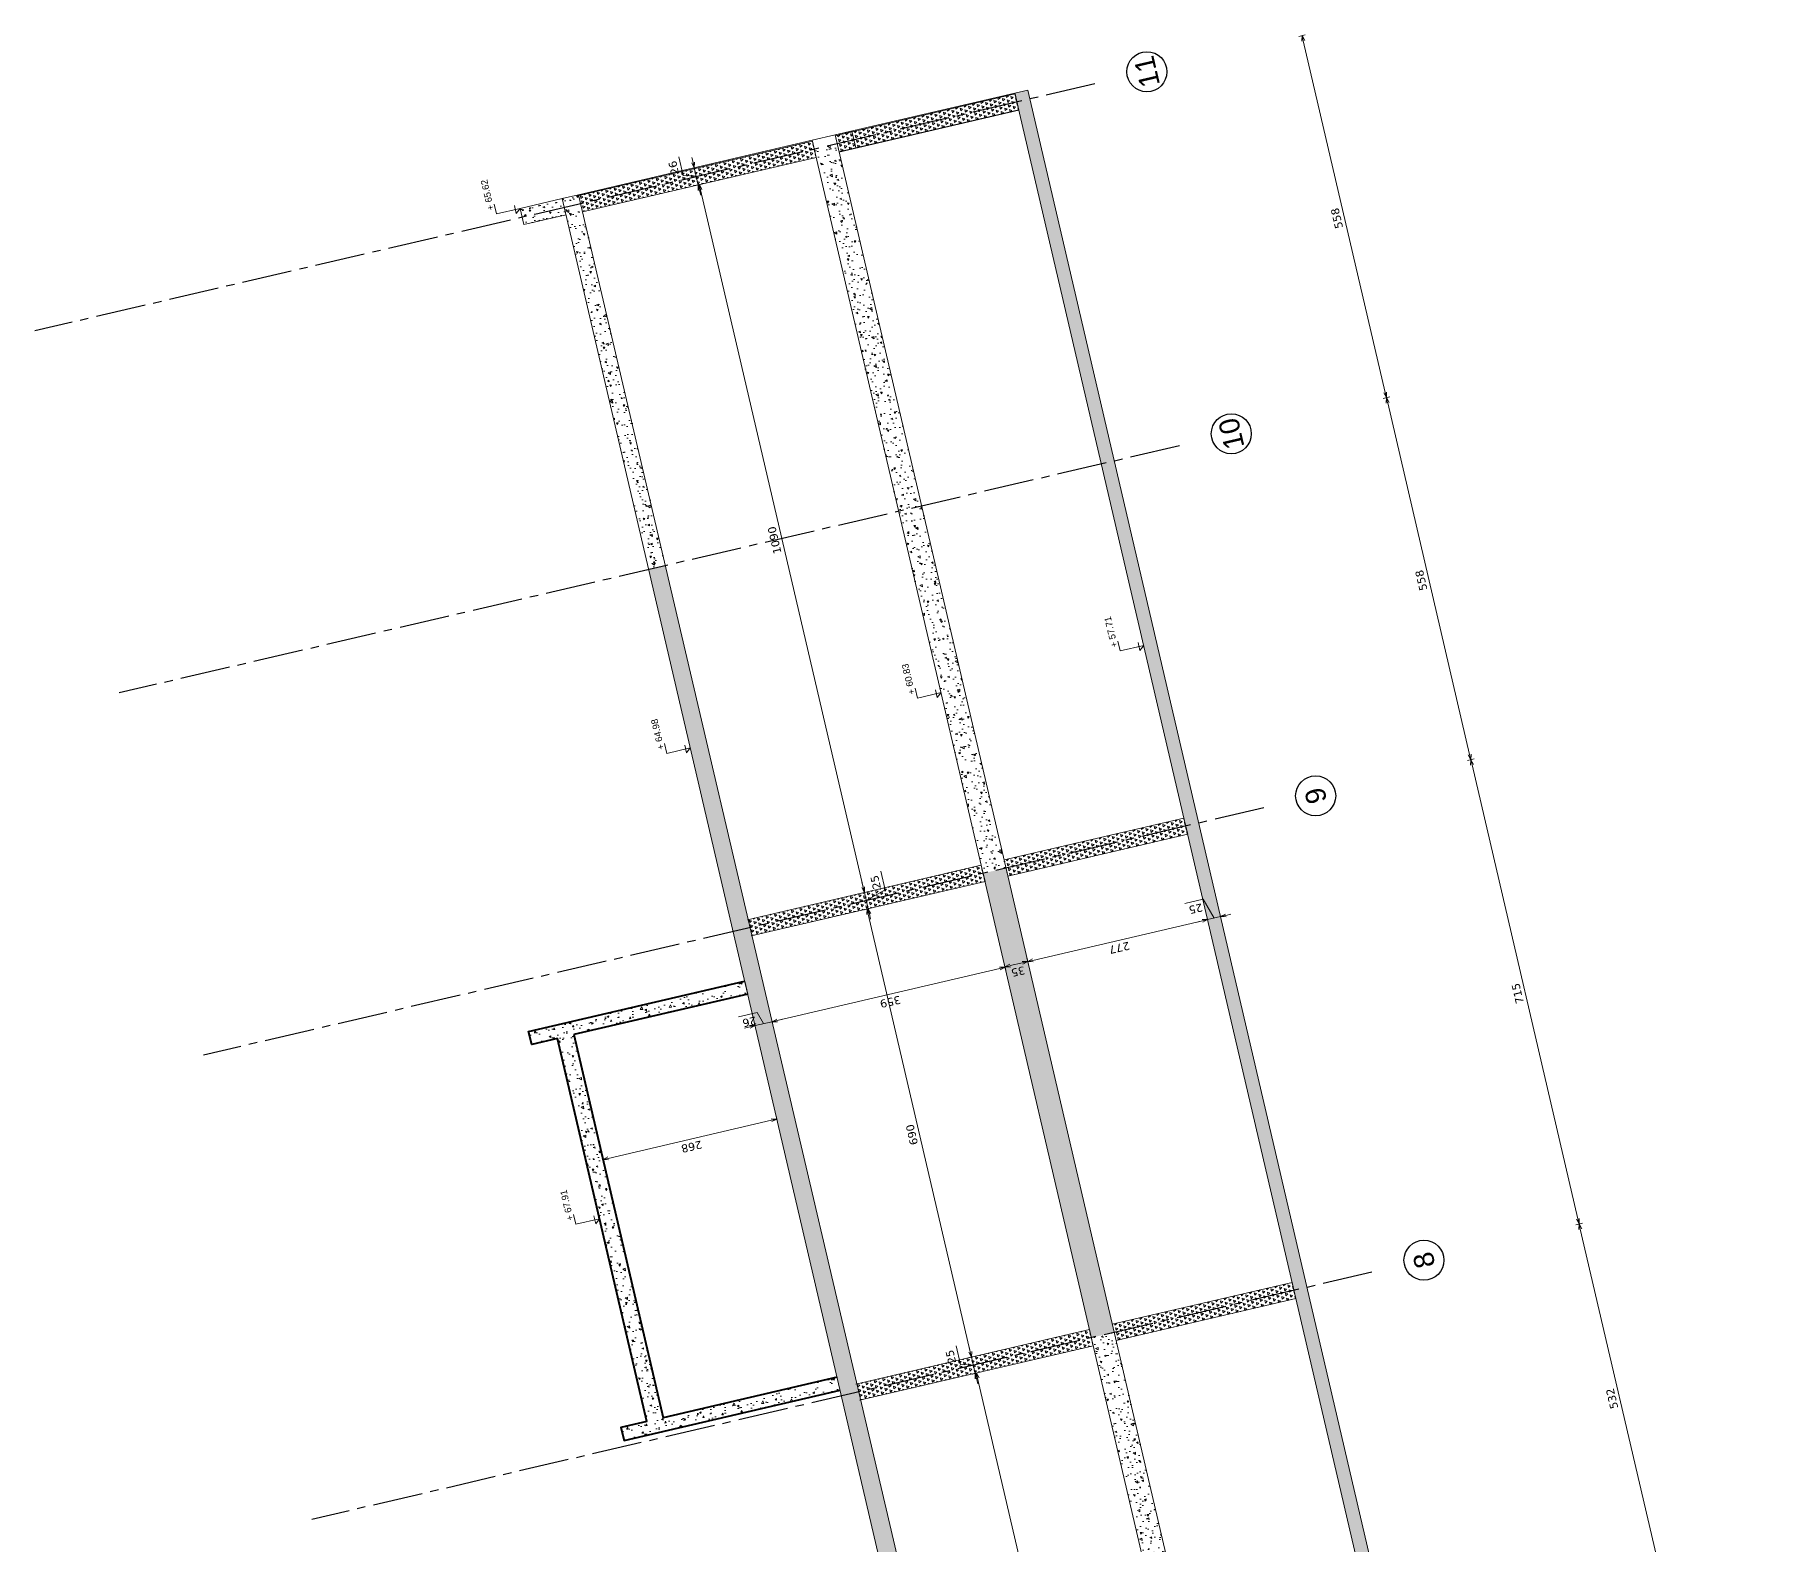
# Model space of a CAD drawing. Header units: metres. Extents: x -49 to 867749, y -579737 to 170817.
# Drawn here: x 596151.42 to 596177.52, y 139822.7 to 139845.34 of the extents above; entities that cross this region are included whole.
import ezdxf
from ezdxf.enums import TextEntityAlignment as Align

# ---------------------------------------------------------------- set-up
doc = ezdxf.new("R2010")
doc.units = ezdxf.units.M
doc.header["$MEASUREMENT"] = 0
doc.header["$PDMODE"] = 3
doc.header["$PDSIZE"] = 0.1
doc.linetypes.add('AXES2', pattern=[1.125, 0.75, -0.125, 0.125, -0.125])
doc.layers.add('00-AXE-0.00', color=14, linetype='AXES2')
for name, color, linetype, lineweight in [('01-BETON-0.40', 4, 'Continuous', 40), ('ACSP - Bois', 47, 'Continuous', 18), ('ACSP - Béton', 252, 'Continuous', 18), ('ACSP - Cotes', 7, 'Continuous', 18), ('ACSP - Longrines', 7, 'Continuous', 18)]:
    doc.layers.add(name, color=color, linetype=linetype, lineweight=lineweight)
doc.styles.add('ARIAL', font='arial.ttf')
doc.styles.add('COT', font='verdana.ttf')
doc.styles.get("Standard").update_dxf_attribs({"font": 'arial.ttf'})
doc.dimstyles.new('COT50', dxfattribs={"dimtxt": 0.12, "dimasz": 0.08, "dimexe": 0.05, "dimexo": 0, "dimgap": 0.05, "dimtad": 1, "dimdec": 0, "dimlfac": 100, "dimzin": 0, "dimdsep": 46, "dimtxsty": 'COT', "dimblk": 'OPEN30', "dimcen": 0.04, "dimdle": 0.05, "dimclrd": 256, "dimclre": 256, "dimclrt": 6, "dimadec": 0, "dimazin": 0, "dimtm": 1e-09, "dimtfac": 1, "dimtdec": 0, "dimtmove": 1, "dimatfit": 0, "dimldrblk": 'OPEN30', "dimfxl": 0.05, "dimfxlon": 1, "dimtolj": 1, "dimtzin": 0, "dimlwd": -1, "dimlwe": -1, "dimarcsym": 0})
pattern_1 = [(153.12127, (596256.2117, 139612.8539), (-0.0406854, 0.28511173), [0.03, -0.33]), (98.12127, (596256.2117, 139612.8539), (-0.28042215, -0.12235443), [0.024, -0.264]), (203.57267, (596256.20832, 139612.87766), (-0.32110742, 0.16275755), [0.02549608, -0.28045684]), (149.30547, (596256.1338, 139612.83574), (-0.03243194, 0.4307809), [0.045, -0.495]), (199.75687, (596256.1311, 139612.87164), (-0.4643463, 0.2756492), [0.0382441, -0.4206852]), (94.30547, (596256.1338, 139612.83574), (-0.46434655, 0.27564884), [0.036, -0.396]), (124.12127, (596256.1442, 139612.87924), (0.10264065, 0.26908901), [0.03, -0.33]), (69.12127, (596256.1442, 139612.87924), (-0.30458135, 0.02893776), [0.024, -0.264]), (174.57267, (596256.15275, 139612.90166), (-0.20194046, 0.29802693), [0.02549608, -0.28045684]), (140.62127, (596256.21171, 139612.8539), (-0.13078521, -0.025491522), [0, -0.2608, 0, -0.268, 0, -0.265]), (110.62127, (596256.21171, 139612.8539), (-0.177533794, 0.06666589), [0, -0.1528, 0, -0.2548, 0, -0.101]), (70.62127, (596256.23196, 139612.76703), (-0.039687424, 0.210002207), [0, -0.1, 0, -0.312, 0, -0.414]), (60.62127, (596256.24104, 139612.72808), (-0.09195287, 0.21809403), [0, -0.13, 0, -0.2072, 0, -0.294])]

# ---------------------------------------------------------------- blocks, each defined once
blk = doc.blocks.new('_Open30')
at = {"color": 0, "linetype": 'ByBlock', "lineweight": -2}
for p, q in [((-1, 0.27), (0, 0)), ((0, 0), (-1, -0.27)), ((0, 0), (-1, 0))]:
    blk.add_line(p, q, dxfattribs=at)
blk = doc.blocks.new('*D897')
at = {"layer": 'ACSP - Cotes', "transparency": 16777216}
for p, q in [((596174.527, 139827.492), (596174.625, 139827.515)), ((596175.766, 139822.397), (596174.594, 139827.426)), ((596175.736, 139822.308), (596175.833, 139822.331))]:
    blk.add_line(p, q, dxfattribs=at)
at = {"layer": 'Defpoints', "color": 0, "transparency": 16777216}
for p in [(596174.576, 139827.504), (596169.984, 139826.433), (596171.187, 139821.247)]:
    blk.add_point(p, dxfattribs=at)
at = {"layer": 'ACSP - Cotes', "transparency": 16777216, "xscale": 0.08, "yscale": 0.08, "zscale": 0.08}
for p, rotation in [((596174.576, 139827.504), 103.1212703973986), ((596175.785, 139822.319), 283.1212703973986)]:
    blk.add_blockref('_Open30', p, dxfattribs=dict(at, rotation=rotation))
at = {"layer": 'ACSP - Cotes', "color": 6, "transparency": 16777216, "insert": (596175.071, 139824.886), "char_height": 0.12, "attachment_point": 5, "rotation": 103.1213, "style": 'COT'}
blk.add_mtext('\\A1;532', dxfattribs=at)
blk = doc.blocks.new('*D898')
at = {"layer": 'ACSP - Cotes', "transparency": 16777216}
for p, q in [((596172.904, 139834.456), (596173.002, 139834.478)), ((596174.558, 139827.581), (596172.971, 139834.389)), ((596174.527, 139827.492), (596174.625, 139827.515))]:
    blk.add_line(p, q, dxfattribs=at)
at = {"layer": 'Defpoints', "color": 0, "transparency": 16777216}
for p in [(596172.953, 139834.467), (596168.361, 139833.396), (596169.984, 139826.433)]:
    blk.add_point(p, dxfattribs=at)
at = {"layer": 'ACSP - Cotes', "transparency": 16777216, "xscale": 0.08, "yscale": 0.08, "zscale": 0.08}
for p, rotation in [((596172.953, 139834.467), 103.1212703973986), ((596174.576, 139827.504), 283.1212703973986)]:
    blk.add_blockref('_Open30', p, dxfattribs=dict(at, rotation=rotation))
at = {"layer": 'ACSP - Cotes', "color": 6, "transparency": 16777216, "insert": (596173.656, 139830.96), "char_height": 0.12, "attachment_point": 5, "rotation": 103.1213, "style": 'COT'}
blk.add_mtext('\\A1;715', dxfattribs=at)
blk = doc.blocks.new('*D899')
at = {"layer": 'ACSP - Cotes', "transparency": 16777216}
for p, q in [((596171.639, 139839.885), (596171.736, 139839.908)), ((596172.935, 139834.545), (596171.706, 139839.818)), ((596172.904, 139834.456), (596173.002, 139834.478))]:
    blk.add_line(p, q, dxfattribs=at)
at = {"layer": 'Defpoints', "color": 0, "transparency": 16777216}
for p in [(596171.687, 139839.896), (596167.095, 139838.826), (596168.361, 139833.396)]:
    blk.add_point(p, dxfattribs=at)
at = {"layer": 'ACSP - Cotes', "transparency": 16777216, "xscale": 0.08, "yscale": 0.08, "zscale": 0.08}
for p, rotation in [((596171.687, 139839.896), 103.1212703973986), ((596172.953, 139834.467), 283.1212703973986)]:
    blk.add_blockref('_Open30', p, dxfattribs=dict(at, rotation=rotation))
at = {"layer": 'ACSP - Cotes', "color": 6, "transparency": 16777216, "insert": (596172.21, 139837.156), "char_height": 0.12, "attachment_point": 5, "rotation": 103.1213, "style": 'COT'}
blk.add_mtext('\\A1;558', dxfattribs=at)
blk = doc.blocks.new('*D900')
at = {"layer": 'ACSP - Cotes', "transparency": 16777216}
for p, q in [((596170.373, 139845.314), (596170.471, 139845.337)), ((596171.669, 139839.974), (596170.44, 139845.248)), ((596171.639, 139839.885), (596171.736, 139839.908))]:
    blk.add_line(p, q, dxfattribs=at)
at = {"layer": 'Defpoints', "color": 0, "transparency": 16777216}
for p in [(596170.422, 139845.326), (596165.829, 139844.255), (596167.095, 139838.826)]:
    blk.add_point(p, dxfattribs=at)
at = {"layer": 'ACSP - Cotes', "transparency": 16777216, "xscale": 0.08, "yscale": 0.08, "zscale": 0.08}
for p, rotation in [((596170.422, 139845.326), 103.1212703973986), ((596171.687, 139839.896), 283.1212703973986)]:
    blk.add_blockref('_Open30', p, dxfattribs=dict(at, rotation=rotation))
at = {"layer": 'ACSP - Cotes', "color": 6, "transparency": 16777216, "insert": (596170.945, 139842.585), "char_height": 0.12, "attachment_point": 5, "rotation": 103.1213, "style": 'COT'}
blk.add_mtext('\\A1;558', dxfattribs=at)
blk = doc.blocks.new('*D918')
at = {"layer": 'ACSP - Cotes', "transparency": 16777216}
for p, q in [((596165.539, 139825.269), (596165.587, 139825.28)), ((596167.056, 139818.76), (596165.557, 139825.191)), ((596167.074, 139818.683), (596167.123, 139818.694))]:
    blk.add_line(p, q, dxfattribs=at)
at = {"layer": 'Defpoints', "color": 0, "transparency": 16777216}
for p in [(596165.539, 139825.269), (596165.539, 139825.269), (596167.074, 139818.683)]:
    blk.add_point(p, dxfattribs=at)
at = {"layer": 'ACSP - Cotes', "transparency": 16777216, "xscale": 0.08, "yscale": 0.08, "zscale": 0.08}
for p, rotation in [((596165.539, 139825.269), 103.1212703798635), ((596167.074, 139818.683), 283.1212703798636)]:
    blk.add_blockref('_Open30', p, dxfattribs=dict(at, rotation=rotation))
at = {"layer": 'ACSP - Cotes', "color": 6, "transparency": 16777216, "insert": (596166.197, 139821.95), "char_height": 0.12, "attachment_point": 5, "rotation": 103.1213, "style": 'COT'}
blk.add_mtext('\\A1;676', dxfattribs=at)
blk = doc.blocks.new('*D919')
at = {"layer": 'ACSP - Cotes', "transparency": 16777216}
for p, q in [((596165.298, 139825.399), (596165.233, 139825.676)), ((596165.447, 139825.586), (596165.429, 139825.664)), ((596165.493, 139825.386), (596165.298, 139825.399)), ((596165.482, 139825.512), (596165.416, 139825.497)), ((596165.522, 139825.265), (596165.465, 139825.508)), ((596165.522, 139825.265), (596165.465, 139825.508)), ((596165.539, 139825.269), (596165.473, 139825.253)), ((596165.54, 139825.187), (596165.558, 139825.109))]:
    blk.add_line(p, q, dxfattribs=at)
at = {"layer": 'Defpoints', "color": 0, "transparency": 16777216}
for p in [(596165.465, 139825.508), (596165.482, 139825.512), (596165.539, 139825.269)]:
    blk.add_point(p, dxfattribs=at)
at = {"layer": 'ACSP - Cotes', "transparency": 16777216, "xscale": 0.08, "yscale": 0.08, "zscale": 0.08}
for p, rotation in [((596165.465, 139825.508), 283.1212703798636), ((596165.522, 139825.265), 103.1212703798635)]:
    blk.add_blockref('_Open30', p, dxfattribs=dict(at, rotation=rotation))
at = {"layer": 'ACSP - Cotes', "color": 6, "transparency": 16777216, "insert": (596165.156, 139825.512), "char_height": 0.12, "attachment_point": 5, "rotation": 103.1213, "style": 'COT'}
blk.add_mtext('\\A1;25', dxfattribs=at)
blk = doc.blocks.new('*D920')
at = {"layer": 'ACSP - Cotes', "transparency": 16777216}
for p, q in [((596163.916, 139832.232), (596163.85, 139832.217)), ((596165.447, 139825.586), (596163.917, 139832.15)), ((596165.482, 139825.512), (596165.416, 139825.497))]:
    blk.add_line(p, q, dxfattribs=at)
at = {"layer": 'Defpoints', "color": 0, "transparency": 16777216}
for p in [(596163.899, 139832.228), (596163.916, 139832.232), (596165.482, 139825.512)]:
    blk.add_point(p, dxfattribs=at)
at = {"layer": 'ACSP - Cotes', "transparency": 16777216, "xscale": 0.08, "yscale": 0.08, "zscale": 0.08}
for p, rotation in [((596163.899, 139832.228), 103.1212703798635), ((596165.465, 139825.508), 283.1212703798636)]:
    blk.add_blockref('_Open30', p, dxfattribs=dict(at, rotation=rotation))
at = {"layer": 'ACSP - Cotes', "color": 6, "transparency": 16777216, "insert": (596164.572, 139828.843), "char_height": 0.12, "attachment_point": 5, "rotation": 103.1213, "style": 'COT'}
blk.add_mtext('\\A1;690', dxfattribs=at)
blk = doc.blocks.new('*D921')
at = {"layer": 'ACSP - Cotes', "transparency": 16777216}
for p, q in [((596164.17, 139832.516), (596164.105, 139832.794)), ((596163.841, 139832.553), (596163.822, 139832.631)), ((596163.859, 139832.475), (596163.907, 139832.487)), ((596163.916, 139832.232), (596163.859, 139832.475)), ((596163.916, 139832.232), (596163.859, 139832.475)), ((596163.887, 139832.354), (596164.17, 139832.516)), ((596163.916, 139832.232), (596163.964, 139832.243)), ((596163.934, 139832.154), (596163.952, 139832.076))]:
    blk.add_line(p, q, dxfattribs=at)
at = {"layer": 'Defpoints', "color": 0, "transparency": 16777216}
for p in [(596163.859, 139832.475), (596163.859, 139832.475), (596163.916, 139832.232)]:
    blk.add_point(p, dxfattribs=at)
at = {"layer": 'ACSP - Cotes', "transparency": 16777216, "xscale": 0.08, "yscale": 0.08, "zscale": 0.08}
for p, rotation in [((596163.859, 139832.475), 283.1212703798636), ((596163.916, 139832.232), 103.1212703798635)]:
    blk.add_blockref('_Open30', p, dxfattribs=dict(at, rotation=rotation))
at = {"layer": 'ACSP - Cotes', "color": 6, "transparency": 16777216, "insert": (596164.028, 139832.629), "char_height": 0.12, "attachment_point": 5, "rotation": 103.1213, "style": 'COT'}
blk.add_mtext('\\A1;25', dxfattribs=at)
blk = doc.blocks.new('*D922')
at = {"layer": 'ACSP - Cotes', "transparency": 16777216}
for p, q in [((596161.384, 139843.091), (596161.433, 139843.102)), ((596163.841, 139832.553), (596161.402, 139843.013)), ((596163.859, 139832.475), (596163.907, 139832.487))]:
    blk.add_line(p, q, dxfattribs=at)
at = {"layer": 'Defpoints', "color": 0, "transparency": 16777216}
for p in [(596161.384, 139843.091), (596161.384, 139843.091), (596163.859, 139832.475)]:
    blk.add_point(p, dxfattribs=at)
at = {"layer": 'ACSP - Cotes', "transparency": 16777216, "xscale": 0.08, "yscale": 0.08, "zscale": 0.08}
for p, rotation in [((596161.384, 139843.091), 103.1212703798635), ((596163.859, 139832.475), 283.1212703798636)]:
    blk.add_blockref('_Open30', p, dxfattribs=dict(at, rotation=rotation))
at = {"layer": 'ACSP - Cotes', "color": 6, "transparency": 16777216, "insert": (596162.512, 139837.758), "char_height": 0.12, "attachment_point": 5, "rotation": 103.1213, "style": 'COT'}
blk.add_mtext('\\A1;1090', dxfattribs=at)
blk = doc.blocks.new('*D923')
at = {"layer": 'ACSP - Cotes', "transparency": 16777216}
for p, q in [((596161.142, 139843.227), (596161.077, 139843.508)), ((596161.29, 139843.421), (596161.271, 139843.499)), ((596161.338, 139843.215), (596161.142, 139843.227)), ((596161.325, 139843.347), (596161.259, 139843.332)), ((596161.367, 139843.087), (596161.308, 139843.343)), ((596161.367, 139843.087), (596161.308, 139843.343)), ((596161.384, 139843.091), (596161.319, 139843.076)), ((596161.386, 139843.009), (596161.404, 139842.931))]:
    blk.add_line(p, q, dxfattribs=at)
at = {"layer": 'Defpoints', "color": 0, "transparency": 16777216}
for p in [(596161.308, 139843.343), (596161.325, 139843.347), (596161.384, 139843.091)]:
    blk.add_point(p, dxfattribs=at)
at = {"layer": 'ACSP - Cotes', "transparency": 16777216, "xscale": 0.08, "yscale": 0.08, "zscale": 0.08}
for p, rotation in [((596161.308, 139843.343), 283.1212703798636), ((596161.367, 139843.087), 103.1212703798635)]:
    blk.add_blockref('_Open30', p, dxfattribs=dict(at, rotation=rotation))
at = {"layer": 'ACSP - Cotes', "color": 6, "transparency": 16777216, "insert": (596161, 139843.342), "char_height": 0.12, "attachment_point": 5, "rotation": 103.1213, "style": 'COT'}
blk.add_mtext('\\A1;26', dxfattribs=at)
blk = doc.blocks.new('*D939')
at = {"layer": 'ACSP - Cotes', "transparency": 16777216}
for p, q in [((596168.941, 139832.373), (596168.663, 139832.309)), ((596169.103, 139832.09), (596168.941, 139832.373)), ((596169.2, 139832.113), (596169.189, 139832.162)), ((596169.278, 139832.131), (596169.356, 139832.149)), ((596168.928, 139832.05), (596168.85, 139832.031)), ((596169.006, 139832.068), (596168.994, 139832.116)), ((596169.2, 139832.113), (596169.006, 139832.068)), ((596169.2, 139832.113), (596169.006, 139832.068))]:
    blk.add_line(p, q, dxfattribs=at)
at = {"layer": 'Defpoints', "color": 0, "transparency": 16777216}
for p in [(596169.006, 139832.068), (596169.006, 139832.068), (596169.2, 139832.113)]:
    blk.add_point(p, dxfattribs=at)
at = {"layer": 'ACSP - Cotes', "transparency": 16777216, "xscale": 0.08, "yscale": 0.08, "zscale": 0.08}
for p, rotation in [((596169.2, 139832.113), 193.1212703798636), ((596169.006, 139832.068), 13.12127037986355)]:
    blk.add_blockref('_Open30', p, dxfattribs=dict(at, rotation=rotation))
at = {"layer": 'ACSP - Cotes', "color": 6, "transparency": 16777216, "insert": (596168.827, 139832.232), "char_height": 0.12, "attachment_point": 5, "rotation": 193.1213, "style": 'COT'}
blk.add_mtext('\\A1;25', dxfattribs=at)
blk = doc.blocks.new('*D940')
at = {"layer": 'ACSP - Cotes', "transparency": 16777216}
for p, q in [((596168.928, 139832.05), (596166.386, 139831.457)), ((596169.006, 139832.068), (596168.994, 139832.116)), ((596166.308, 139831.439), (596166.297, 139831.488))]:
    blk.add_line(p, q, dxfattribs=at)
at = {"layer": 'Defpoints', "color": 0, "transparency": 16777216}
for p in [(596169.006, 139832.068), (596166.308, 139831.439), (596166.308, 139831.439)]:
    blk.add_point(p, dxfattribs=at)
at = {"layer": 'ACSP - Cotes', "transparency": 16777216, "xscale": 0.08, "yscale": 0.08, "zscale": 0.08}
for p, rotation in [((596169.006, 139832.068), 13.12127037986355), ((596166.308, 139831.439), 193.1212703798636)]:
    blk.add_blockref('_Open30', p, dxfattribs=dict(at, rotation=rotation))
at = {"layer": 'ACSP - Cotes', "color": 6, "transparency": 16777216, "insert": (596167.682, 139831.645), "char_height": 0.12, "attachment_point": 5, "rotation": 193.1213, "style": 'COT'}
blk.add_mtext('\\A1;277', dxfattribs=at)
blk = doc.blocks.new('*D941')
at = {"layer": 'ACSP - Cotes', "transparency": 16777216}
for p, q in [((596165.967, 139831.359), (596165.956, 139831.408)), ((596166.23, 139831.421), (596166.045, 139831.378)), ((596166.308, 139831.439), (596166.297, 139831.488))]:
    blk.add_line(p, q, dxfattribs=at)
at = {"layer": 'Defpoints', "color": 0, "transparency": 16777216}
for p in [(596165.967, 139831.359), (596165.967, 139831.359), (596166.308, 139831.439)]:
    blk.add_point(p, dxfattribs=at)
at = {"layer": 'ACSP - Cotes', "transparency": 16777216, "xscale": 0.08, "yscale": 0.08, "zscale": 0.08}
for p, rotation in [((596165.967, 139831.359), 193.1212703798636), ((596166.308, 139831.439), 13.12127037986355)]:
    blk.add_blockref('_Open30', p, dxfattribs=dict(at, rotation=rotation))
at = {"layer": 'ACSP - Cotes', "color": 6, "transparency": 16777216, "insert": (596166.163, 139831.29), "char_height": 0.12, "attachment_point": 5, "rotation": 193.1213, "style": 'COT'}
blk.add_mtext('\\A1;35', dxfattribs=at)
blk = doc.blocks.new('*D942')
at = {"layer": 'ACSP - Cotes', "transparency": 16777216}
for p, q in [((596165.891, 139831.335), (596162.553, 139830.557)), ((596165.969, 139831.353), (596165.98, 139831.304)), ((596162.475, 139830.542), (596162.487, 139830.49))]:
    blk.add_line(p, q, dxfattribs=at)
at = {"layer": 'Defpoints', "color": 0, "transparency": 16777216}
for p in [(596165.969, 139831.353), (596162.475, 139830.542), (596162.475, 139830.538)]:
    blk.add_point(p, dxfattribs=at)
at = {"layer": 'ACSP - Cotes', "transparency": 16777216, "xscale": 0.08, "yscale": 0.08, "zscale": 0.08}
for p, rotation in [((596165.969, 139831.353), 13.12127037986355), ((596162.475, 139830.538), 193.1212703798636)]:
    blk.add_blockref('_Open30', p, dxfattribs=dict(at, rotation=rotation))
at = {"layer": 'ACSP - Cotes', "color": 6, "transparency": 16777216, "insert": (596164.248, 139830.836), "char_height": 0.12, "attachment_point": 5, "rotation": 193.1213, "style": 'COT'}
blk.add_mtext('\\A1;359', dxfattribs=at)
blk = doc.blocks.new('*D943')
at = {"layer": 'ACSP - Cotes', "transparency": 16777216}
for p, q in [((596162.25, 139830.678), (596161.969, 139830.613)), ((596162.347, 139830.509), (596162.25, 139830.678)), ((596162.141, 139830.461), (596162.063, 139830.442)), ((596162.219, 139830.479), (596162.208, 139830.528)), ((596162.475, 139830.538), (596162.219, 139830.479)), ((596162.475, 139830.538), (596162.219, 139830.479)), ((596162.474, 139830.545), (596162.487, 139830.49)), ((596162.553, 139830.557), (596162.631, 139830.575))]:
    blk.add_line(p, q, dxfattribs=at)
at = {"layer": 'Defpoints', "color": 0, "transparency": 16777216}
for p in [(596162.219, 139830.479), (596162.219, 139830.479), (596162.474, 139830.545)]:
    blk.add_point(p, dxfattribs=at)
at = {"layer": 'ACSP - Cotes', "transparency": 16777216, "xscale": 0.08, "yscale": 0.08, "zscale": 0.08}
for p, rotation in [((596162.475, 139830.538), 193.1212703798636), ((596162.219, 139830.479), 13.12127037986355)]:
    blk.add_blockref('_Open30', p, dxfattribs=dict(at, rotation=rotation))
at = {"layer": 'ACSP - Cotes', "color": 6, "transparency": 16777216, "insert": (596162.135, 139830.536), "char_height": 0.12, "attachment_point": 5, "rotation": 193.1213, "style": 'COT'}
blk.add_mtext('\\A1;26', dxfattribs=at)
blk = doc.blocks.new('A$C65B96F73')
at = {"layer": '01-BETON-0.40'}
for points in [[(3.014, 2.926), (3.014, 3.326), (2.814, 3.326), (2.814, 0)], [(8.914, 2.926), (8.914, 3.326), (9.114, 3.326), (9.114, 0)], [(31.213, 2.926), (31.213, 3.326), (31.013, 3.326), (31.013, 0)], [(37.113, 2.926), (37.113, 3.326), (37.313, 3.326), (37.313, 0)], [(3.014, 2.926), (8.914, 2.926)], [(31.213, 2.926), (37.113, 2.926)], [(8.914, 2.676), (3.014, 2.676)], [(8.914, 0), (8.914, 2.676)], [(37.113, 2.676), (31.213, 2.676)], [(31.213, 0), (31.213, 2.676)], [(37.113, 0), (37.113, 2.676)]]:
    blk.add_lwpolyline(points, dxfattribs=at)
blk = doc.blocks.new('*D1032')
at = {"layer": 'ACSP - Longrines', "transparency": 16777216}
for p, q in [((596160.018, 139828.488), (596162.468, 139829.06)), ((596162.534, 139829.126), (596162.557, 139829.029)), ((596159.929, 139828.519), (596159.951, 139828.422))]:
    blk.add_line(p, q, dxfattribs=at)
at = {"layer": 'Defpoints', "color": 0, "transparency": 16777216}
for p in [(596162.109, 139830.951), (596159.503, 139830.344), (596162.546, 139829.078)]:
    blk.add_point(p, dxfattribs=at)
at = {"layer": 'ACSP - Longrines', "transparency": 16777216, "xscale": 0.08, "yscale": 0.08, "zscale": 0.08}
for p, rotation in [((596162.546, 139829.078), 13.12127037986355), ((596159.94, 139828.47), 193.1212703798636)]:
    blk.add_blockref('_Open30', p, dxfattribs=dict(at, rotation=rotation))
at = {"layer": 'ACSP - Longrines', "color": 6, "transparency": 16777216, "insert": (596161.268, 139828.664), "char_height": 0.12, "attachment_point": 5, "rotation": 193.1213, "style": 'COT'}
blk.add_mtext('\\A1;268', dxfattribs=at)

msp = doc.modelspace()

# ---------------------------------------------------------------- hatches: boundary and pattern name
at = {"layer": 'ACSP - Bois'}
h = msp.add_hatch(dxfattribs=at)
h.set_pattern_fill('TRIANG', color=256, scale=0.2, style=0)
h.set_pattern_definition([(163.12127, (596247.384207, 139650.72415), (-0.054743143, -0.05126586), [0.0375, -0.0375]), (223.12127, (596247.384207, 139650.72415), (0.017025965, -0.073041882), [0.0375, -0.0375]), (103.12127, (596247.356835, 139650.698514), (-0.071769108, 0.021776023), [0.0375, -0.0375])])
h.paths.add_polyline_path([(596163.421, 139843.822), (596163.478, 139843.579), (596166.176, 139844.208), (596166.119, 139844.451)])
h = msp.add_hatch(dxfattribs=at)
h.set_pattern_fill('TRIANG', color=256, scale=0.2, style=0)
h.set_pattern_definition([(163.12127, (596247.27912, 139651.17497), (-0.054743143, -0.05126586), [0.0375, -0.0375]), (223.12127, (596247.27912, 139651.17497), (0.017025965, -0.073041882), [0.0375, -0.0375]), (103.12127, (596247.25175, 139651.149335), (-0.071769108, 0.021776023), [0.0375, -0.0375])])
h.paths.add_polyline_path([(596159.575, 139842.926), (596159.603, 139842.804), (596163.109, 139843.621), (596163.081, 139843.743)])
h.paths.add_polyline_path([(596159.603, 139842.804), (596159.631, 139842.682), (596163.137, 139843.499), (596163.109, 139843.621)])
h = msp.add_hatch(dxfattribs=at)
h.set_pattern_fill('TRIANG', color=256, scale=0.2, style=0)
h.set_pattern_definition([(163.12127, (596249.9154, 139639.865253), (-0.054743143, -0.05126586), [0.0375, -0.0375]), (223.12127, (596249.9154, 139639.865253), (0.017025965, -0.073041882), [0.0375, -0.0375]), (103.12127, (596249.88803, 139639.83962), (-0.071769108, 0.021776023), [0.0375, -0.0375])])
h.paths.add_polyline_path([(596165.953, 139832.963), (596166.009, 139832.72), (596168.707, 139833.349), (596168.65, 139833.592)])
h = msp.add_hatch(dxfattribs=at)
h.set_pattern_fill('TRIANG', color=256, scale=0.2, style=0)
h.set_pattern_definition([(163.12127, (596249.810315, 139640.316074), (-0.054743143, -0.05126586), [0.0375, -0.0375]), (223.12127, (596249.810315, 139640.316074), (0.017025965, -0.073041882), [0.0375, -0.0375]), (103.12127, (596249.78294, 139640.29044), (-0.071769108, 0.021776023), [0.0375, -0.0375])])
h.paths.add_polyline_path([(596162.106, 139832.067), (596162.134, 139831.945), (596165.64, 139832.762), (596165.612, 139832.884)])
h.paths.add_polyline_path([(596162.134, 139831.945), (596162.163, 139831.823), (596165.669, 139832.641), (596165.64, 139832.762)])
h = msp.add_hatch(dxfattribs=at)
h.set_pattern_fill('TRIANG', color=256, scale=0.2, style=0)
h.set_pattern_definition([(163.12127, (596251.53854, 139632.90193), (-0.054743143, -0.05126586), [0.0375, -0.0375]), (223.12127, (596251.53854, 139632.90193), (0.017025965, -0.073041882), [0.0375, -0.0375]), (103.12127, (596251.51117, 139632.876294), (-0.071769108, 0.021776023), [0.0375, -0.0375])])
h.paths.add_polyline_path([(596167.576, 139826), (596167.633, 139825.757), (596170.33, 139826.385), (596170.273, 139826.629)])
h = msp.add_hatch(dxfattribs=at)
h.set_pattern_fill('TRIANG', color=256, scale=0.2, style=0)
h.set_pattern_definition([(163.12127, (596251.433457, 139633.35275), (-0.054743143, -0.05126586), [0.0375, -0.0375]), (223.12127, (596251.433457, 139633.35275), (0.017025965, -0.073041882), [0.0375, -0.0375]), (103.12127, (596251.406085, 139633.327115), (-0.071769108, 0.021776023), [0.0375, -0.0375])])
h.paths.add_polyline_path([(596163.729, 139825.103), (596163.757, 139824.982), (596167.263, 139825.799), (596167.235, 139825.921)])
h.paths.add_polyline_path([(596163.757, 139824.982), (596163.786, 139824.86), (596167.292, 139825.677), (596167.263, 139825.799)])
at = {"layer": 'ACSP - Béton'}
h = msp.add_hatch(dxfattribs=at)
h.set_pattern_fill('AR-CONC', color=256, scale=0.04, style=0)
h.set_pattern_definition(pattern_1)
h.paths.add_polyline_path([(596171.51, 139821.323), (596172.691, 139816.259), (596172.886, 139816.304), (596171.705, 139821.368)])
h.paths.add_polyline_path([(596166.116, 139844.464), (596171.51, 139821.323), (596171.705, 139821.368), (596166.311, 139844.509)])
h.paths.add_polyline_path([(596172.691, 139816.259), (596173.871, 139811.194), (596174.066, 139811.24), (596172.886, 139816.304)])
h.paths.add_polyline_path([(596173.871, 139811.194), (596175.08, 139806.008), (596175.275, 139806.054), (596174.066, 139811.24)])
h.paths.add_polyline_path([(596175.08, 139806.008), (596175.108, 139805.887), (596176.703, 139799.045), (596176.898, 139799.09), (596175.275, 139806.054)])
h.paths.add_polyline_path([(596176.703, 139799.045), (596176.732, 139798.923), (596177.322, 139796.39), (596177.517, 139796.435), (596176.898, 139799.09)])
h = msp.add_hatch(dxfattribs=at)
h.set_pattern_fill('AR-CONC', color=256, scale=0.04, style=0)
h.set_pattern_definition(pattern_1)
h.paths.add_polyline_path([(596163.109, 139843.621), (596163.137, 139843.499), (596164.375, 139838.192), (596164.715, 139838.271), (596163.45, 139843.701)])
h = msp.add_hatch(dxfattribs=at)
h.set_pattern_fill('AR-CONC', color=256, scale=0.04, style=0)
h.set_pattern_definition(pattern_1)
h.paths.add_polyline_path([(596159.359, 139842.747), (596160.625, 139837.318), (596160.874, 139837.376), (596159.603, 139842.804)])
h.paths.add_polyline_path([(596158.726, 139842.6), (596158.752, 139842.49), (596159.385, 139842.638), (596159.359, 139842.747)])
h.paths.add_polyline_path([(596158.695, 139842.734), (596158.726, 139842.6), (596159.359, 139842.747), (596159.328, 139842.881)])
h.paths.add_polyline_path([(596159.328, 139842.881), (596159.359, 139842.747), (596159.603, 139842.804), (596159.572, 139842.938)])
h = msp.add_hatch(dxfattribs=at)
h.set_pattern_fill('AR-CONC', color=256, scale=0.04, style=0)
h.set_pattern_definition(pattern_1)
h.paths.add_polyline_path([(596164.375, 139838.192), (596165.64, 139832.762), (596165.981, 139832.842), (596164.715, 139838.271)])
h = msp.add_hatch(dxfattribs=at)
h.set_pattern_fill('AR-CONC', color=256, scale=0.04, style=0)
h.set_pattern_definition(pattern_1)
h.paths.add_polyline_path([(596161.891, 139831.888), (596163.514, 139824.925), (596163.776, 139824.986), (596162.145, 139831.948)])
h.paths.add_polyline_path([(596160.625, 139837.318), (596161.891, 139831.888), (596162.145, 139831.948), (596160.874, 139837.376)])
h = msp.add_hatch(dxfattribs=at)
h.set_pattern_fill('AR-CONC', color=256, scale=0.04, style=0)
h.set_pattern_definition(pattern_1)
h.paths.add_polyline_path([(596165.64, 139832.762), (596165.669, 139832.641), (596167.235, 139825.921), (596167.235, 139825.921), (596167.263, 139825.799), (596167.604, 139825.878), (596165.981, 139832.842)])
h = msp.add_hatch(dxfattribs=at)
h.set_pattern_fill('AR-CONC', color=256, scale=0.04, angle=-90, style=0)
h.set_pattern_definition([(63.12127, (595956.593, 139744.3141), (0.28511173, 0.0406854), [0.03, -0.33]), (8.12127, (595956.593, 139744.3141), (-0.12235443, 0.28042215), [0.024, -0.264]), (113.57267, (595956.61676, 139744.3175), (0.16275755, 0.32110742), [0.02549608, -0.28045684]), (59.30547, (595956.57484, 139744.392), (0.4307809, 0.03243194), [0.045, -0.495]), (109.75687, (595956.61074, 139744.3947), (0.2756492, 0.4643463), [0.0382441, -0.4206852]), (4.30547, (595956.57484, 139744.392), (0.2756488, 0.46434655), [0.036, -0.396]), (34.12127, (595956.61833, 139744.38162), (0.269089, -0.10264065), [0.03, -0.33]), (339.12127, (595956.61833, 139744.38162), (0.02893776, 0.30458135), [0.024, -0.264]), (84.57267, (595956.64076, 139744.37306), (0.29802693, 0.20194046), [0.02549608, -0.28045684]), (50.62127, (595956.593, 139744.3141), (-0.02549152, 0.13078521), [0, -0.2608, 0, -0.268, 0, -0.265]), (20.62127, (595956.593, 139744.3141), (0.06666589, 0.17753379), [0, -0.1528, 0, -0.2548, 0, -0.101]), (340.62127, (595956.50613, 139744.29385), (0.210002207, 0.039687424), [0, -0.1, 0, -0.312, 0, -0.414]), (330.62127, (595956.46717, 139744.28477), (0.21809403, 0.09195287), [0, -0.13, 0, -0.2072, 0, -0.294])])
h.paths.add_polyline_path([(596162.064, 139831.146), (596162.075, 139831.081), (596162.109, 139830.951)])
h.paths.add_polyline_path([(596162.067, 139831.138), (596162.107, 139830.951), (596162.109, 139830.951), (596162.095, 139831.004)], flags=17)
h.paths.add_polyline_path([(596162.064, 139831.146), (596158.825, 139830.391), (596158.87, 139830.196), (596162.109, 139830.951)])
h = msp.add_hatch(dxfattribs=at)
h.set_pattern_fill('AR-CONC', color=256, scale=0.04, style=0)
h.set_pattern_definition([(153.12127, (596246.08773, 139624.89687), (-0.0406854, 0.28511173), [0.03, -0.33]), (98.12127, (596246.08773, 139624.89687), (-0.28042215, -0.12235443), [0.024, -0.264]), (203.57267, (596246.08434, 139624.92063), (-0.32110742, 0.16275755), [0.02549608, -0.28045684]), (149.30547, (596246.00982, 139624.8787), (-0.03243194, 0.4307809), [0.045, -0.495]), (199.75687, (596246.0071, 139624.9146), (-0.4643463, 0.2756492), [0.0382441, -0.4206852]), (94.30547, (596246.0098, 139624.8787), (-0.46434655, 0.2756488), [0.036, -0.396]), (124.12127, (596246.02022, 139624.9222), (0.10264065, 0.269089), [0.03, -0.33]), (69.12127, (596246.02022, 139624.9222), (-0.30458135, 0.02893776), [0.024, -0.264]), (174.57267, (596246.02877, 139624.94463), (-0.20194046, 0.29802693), [0.02549608, -0.28045684]), (140.62127, (596246.08773, 139624.89687), (-0.13078521, -0.02549152), [0, -0.2608, 0, -0.268, 0, -0.265]), (110.62127, (596246.08773, 139624.89687), (-0.17753379, 0.06666589), [0, -0.1528, 0, -0.2548, 0, -0.101]), (70.62127, (596246.10798, 139624.81), (-0.039687424, 0.210002207), [0, -0.1, 0, -0.312, 0, -0.414]), (60.62127, (596246.11706, 139624.77104), (-0.09195287, 0.21809403), [0, -0.13, 0, -0.2072, 0, -0.294])])
h.paths.add_polyline_path([(596159.26, 139830.287), (596158.919, 139830.208), (596159.26, 139830.287), (596159.503, 139830.344)])
h.paths.add_polyline_path([(596159.089, 139830.247), (596159.26, 139830.287), (596159.503, 139830.344), (596159.43, 139830.327)])
h.paths.add_polyline_path([(596159.26, 139830.287), (596160.599, 139824.541), (596160.843, 139824.598), (596159.503, 139830.344)])
h = msp.add_hatch(dxfattribs=at)
h.set_pattern_fill('AR-CONC', color=256, scale=0.04, style=0)
h.set_pattern_definition(pattern_1)
h.paths.add_polyline_path([(596167.263, 139825.799), (596167.292, 139825.677), (596168.472, 139820.615), (596168.813, 139820.694), (596167.604, 139825.878)])
h = msp.add_hatch(dxfattribs=at)
h.set_pattern_fill('AR-CONC', color=256, scale=0.04, angle=-90, style=0)
h.set_pattern_definition([(63.12127, (595957.97778, 139738.37335), (0.28511173, 0.0406854), [0.03, -0.33]), (8.12127, (595957.97778, 139738.37335), (-0.12235443, 0.28042215), [0.024, -0.264]), (113.57267, (595958.00154, 139738.37674), (0.16275755, 0.32110742), [0.02549608, -0.28045684]), (59.30547, (595957.95962, 139738.45126), (0.4307809, 0.03243194), [0.045, -0.495]), (109.75687, (595957.9955, 139738.45396), (0.2756492, 0.4643463), [0.0382441, -0.4206852]), (4.30547, (595957.9596, 139738.45126), (0.2756488, 0.46434655), [0.036, -0.396]), (34.12127, (595958.00312, 139738.44086), (0.269089, -0.10264065), [0.03, -0.33]), (339.12127, (595958.00312, 139738.44086), (0.02893776, 0.30458135), [0.024, -0.264]), (84.57267, (595958.02554, 139738.4323), (0.29802693, 0.20194046), [0.02549608, -0.28045684]), (50.62127, (595957.97778, 139738.37335), (-0.02549152, 0.13078521), [0, -0.2608, 0, -0.268, 0, -0.265]), (20.62127, (595957.97778, 139738.37335), (0.06666589, 0.17753379), [0, -0.1528, 0, -0.2548, 0, -0.101]), (340.62127, (595957.89091, 139738.3531), (0.210002207, 0.039687424), [0, -0.1, 0, -0.312, 0, -0.414]), (330.62127, (595957.85196, 139738.34402), (0.21809403, 0.09195287), [0, -0.13, 0, -0.2072, 0, -0.294])])
h.paths.add_polyline_path([(596163.448, 139825.205), (596163.46, 139825.14), (596163.494, 139825.011)])
h.paths.add_polyline_path([(596163.452, 139825.197), (596163.492, 139825.01), (596163.494, 139825.011), (596163.48, 139825.063)], flags=17)
h.paths.add_polyline_path([(596163.448, 139825.205), (596160.21, 139824.45), (596160.255, 139824.256), (596163.494, 139825.011)])
h = msp.add_hatch(dxfattribs=at)
h.set_pattern_fill('AR-CONC', color=256, scale=0.04, style=0)
h.set_pattern_definition(pattern_1)
h.paths.add_polyline_path([(596164.722, 139819.741), (596165.043, 139818.366), (596165.311, 139818.429), (596164.989, 139819.803)])
h.paths.add_polyline_path([(596163.514, 139824.925), (596164.722, 139819.741), (596164.989, 139819.803), (596163.776, 139824.986)])

# ---------------------------------------------------------------- linework, layer by layer
at = {"layer": '00-AXE-0.00'}
for p, q in [((596167.316, 139844.602), (596151.419, 139840.896)), ((596168.582, 139839.172), (596152.684, 139835.467)), ((596169.847, 139833.743), (596153.95, 139830.037)), ((596171.47, 139826.78), (596155.573, 139823.074))]:
    msp.add_line(p, q, dxfattribs=at)
at = {"layer": '00-AXE-0.00', "linetype": 'Continuous'}
for centre in [(596168.095, 139844.783), (596169.361, 139839.354), (596170.626, 139833.925), (596172.25, 139826.961)]:
    msp.add_circle(centre, 0.3, dxfattribs=at)
at = {"layer": 'ACSP - Bois'}
for points in [[(596166.176, 139844.208), (596166.119, 139844.451), (596163.421, 139843.822)], [(596163.478, 139843.579), (596166.176, 139844.208)], [(596163.137, 139843.499), (596163.081, 139843.743), (596159.575, 139842.926)], [(596159.631, 139842.682), (596163.137, 139843.499)], [(596168.707, 139833.349), (596168.65, 139833.592), (596165.953, 139832.963)], [(596166.009, 139832.72), (596168.707, 139833.349)], [(596165.669, 139832.641), (596165.612, 139832.884), (596162.106, 139832.067)], [(596162.163, 139831.823), (596165.669, 139832.641)], [(596170.33, 139826.385), (596170.273, 139826.629), (596167.576, 139826)], [(596167.633, 139825.757), (596170.33, 139826.385)], [(596167.292, 139825.677), (596167.235, 139825.921), (596163.729, 139825.103)], [(596163.786, 139824.86), (596167.292, 139825.677)]]:
    msp.add_lwpolyline(points, dxfattribs=at)
at = {"layer": 'ACSP - Béton'}
for p, q in [((596158.825, 139830.391), (596162.064, 139831.146)), ((596162.064, 139831.146), (596162.109, 139830.951)), ((596162.109, 139830.951), (596159.503, 139830.344)), ((596158.87, 139830.196), (596158.825, 139830.391)), ((596159.503, 139830.344), (596160.84, 139824.608)), ((596159.26, 139830.287), (596158.87, 139830.196)), ((596160.599, 139824.541), (596159.26, 139830.287)), ((596160.84, 139824.608), (596163.448, 139825.205)), ((596160.843, 139824.598), (596163.448, 139825.205)), ((596163.494, 139825.011), (596160.255, 139824.256)), ((596160.21, 139824.45), (596160.517, 139824.522)), ((596160.255, 139824.256), (596160.21, 139824.45)), ((596160.517, 139824.522), (596160.599, 139824.541))]:
    msp.add_line(p, q, dxfattribs=at)
for points in [[(596163.419, 139843.835), (596166.116, 139844.464)], [(596177.322, 139796.39), (596166.116, 139844.464), (596166.311, 139844.509), (596177.517, 139796.435)], [(596163.731, 139843.641), (596166.175, 139844.211)], [(596163.419, 139843.835), (596163.672, 139843.894), (596163.731, 139843.641), (596163.478, 139843.582)], [(596163.078, 139843.755), (596159.572, 139842.938)], [(596174.031, 139798.307), (596174.624, 139795.761), (596174.284, 139795.682), (596163.078, 139843.755), (596163.419, 139843.835), (596169.133, 139819.32)], [(596159.328, 139842.881), (596158.695, 139842.734), (596158.752, 139842.49), (596159.385, 139842.638)], [(596165.311, 139818.429), (596159.572, 139842.938), (596159.328, 139842.881), (596170.534, 139794.808)]]:
    msp.add_lwpolyline(points, dxfattribs=at)
at = {"layer": 'ACSP - Cotes'}
for points in [[(596158.307, 139842.798), (596158.341, 139842.651), (596158.695, 139842.734), (596158.639, 139842.659), (596158.612, 139842.777)], [(596167.659, 139836.245), (596167.693, 139836.099), (596168.047, 139836.181), (596167.991, 139836.106), (596167.963, 139836.224)], [(596164.62, 139835.537), (596164.654, 139835.391), (596165.008, 139835.473), (596164.952, 139835.399), (596164.925, 139835.516)], [(596160.86, 139834.708), (596160.894, 139834.562), (596161.248, 139834.644), (596161.192, 139834.57), (596161.165, 139834.687)], [(596159.498, 139827.646), (596159.532, 139827.5), (596159.886, 139827.582), (596159.83, 139827.508), (596159.803, 139827.625)]]:
    msp.add_lwpolyline(points, dxfattribs=at)

# ---------------------------------------------------------------- block references
at = {"layer": 'ACSP - Béton', "rotation": 103.1212703798635}
msp.add_blockref('A$C65B96F73', (596170.534, 139794.808), dxfattribs=at)

# ---------------------------------------------------------------- texts
at = {"layer": '00-AXE-0.00'}
for s, p in [('11', (596168.095, 139844.783)), ('10', (596169.361, 139839.354)), ('9', (596170.626, 139833.925)), ('8', (596172.25, 139826.961))]:
    msp.add_text(s, height=0.3, rotation=103.1213, dxfattribs=at).set_placement(p, align=Align.MIDDLE_CENTER)
at = {"layer": 'ACSP - Cotes', "char_height": 0.1, "width": 1.027, "attachment_point": 7, "rotation": 103.1213, "style": 'ARIAL'}
for s, insert in [('+ 65.62', (596158.309, 139842.718)), ('+ 57.71', (596167.66, 139836.165)), ('+ 60.83', (596164.622, 139835.458)), ('+ 64.98', (596160.862, 139834.629)), ('+ 67.91', (596159.5, 139827.567))]:
    msp.add_mtext(s, dxfattribs=dict(at, insert=insert))

# ---------------------------------------------------------------- dimensions: what is measured, and where the dimension line sits
at = {"layer": 'ACSP - Cotes'}
for base, p1, p2, angle, picture, middle in [((596170.42181, 139845.32578), (596167.09507, 139838.82587), (596165.82947, 139844.25532), 283.12127, '*D900', (596170.94481, 139842.58547)), ((596161.308, 139843.343), (596161.384, 139843.091), (596161.325, 139843.347), 283.1213, '*D923', (596161.021, 139843.25)), ((596161.384, 139843.091), (596163.859, 139832.475), (596161.384, 139843.091), 283.1213, '*D922', (596162.512, 139837.758)), ((596171.687, 139839.896), (596168.361, 139833.396), (596167.095, 139838.826), 283.1213, '*D899', (596172.21, 139837.156)), ((596172.953, 139834.467), (596169.984, 139826.433), (596168.361, 139833.396), 283.1213, '*D898', (596173.656, 139830.96)), ((596163.859, 139832.475), (596163.916, 139832.232), (596163.859, 139832.475), 283.1213, '*D921', (596164.049, 139832.539)), ((596163.899, 139832.228), (596165.482, 139825.512), (596163.916, 139832.232), 283.1213, '*D920', (596164.572, 139828.843)), ((596166.308, 139831.439), (596169.006, 139832.068), (596166.308, 139831.439), 13.1213, '*D940', (596167.682, 139831.645)), ((596165.967, 139831.359), (596166.308, 139831.439), (596165.967, 139831.359), 13.1213, '*D941', (596166.163, 139831.29)), ((596162.475, 139830.538), (596165.969, 139831.353), (596162.475, 139830.542), 13.1213, '*D942', (596164.248, 139830.836)), ((596162.219, 139830.479), (596162.474, 139830.545), (596162.219, 139830.479), 13.1213, '*D943', (596162.227, 139830.558)), ((596174.576, 139827.504), (596171.187, 139821.247), (596169.984, 139826.433), 283.1213, '*D897', (596175.071, 139824.886)), ((596165.465, 139825.508), (596165.539, 139825.269), (596165.482, 139825.512), 283.1213, '*D919', (596165.177, 139825.422)), ((596165.539, 139825.269), (596167.074, 139818.683), (596165.539, 139825.269), 283.1213, '*D918', (596166.197, 139821.95))]:
    dim = msp.add_linear_dim(base=base, p1=p1, p2=p2, angle=angle, dimstyle='COT50', dxfattribs=at)
    dim.commit()
    dim.dimension.update_dxf_attribs({"geometry": picture, "text_midpoint": middle})
dim = msp.add_aligned_dim(p1=(596169.2, 139832.113), p2=(596169.006, 139832.068), distance=0, text='25', dimstyle='COT50', dxfattribs=at)
dim.commit()
dim.dimension.update_dxf_attribs({"geometry": '*D939', "text_midpoint": (596168.918, 139832.253)})
at = {"layer": 'ACSP - Longrines'}
dim = msp.add_linear_dim(base=(596162.546, 139829.078), p1=(596159.503, 139830.344), p2=(596162.109, 139830.951), angle=193.1213, dimstyle='COT50', dxfattribs=at)
dim.commit()
dim.dimension.update_dxf_attribs({"geometry": '*D1032', "text_midpoint": (596161.268, 139828.664)})

doc.saveas('drawing.dxf')
